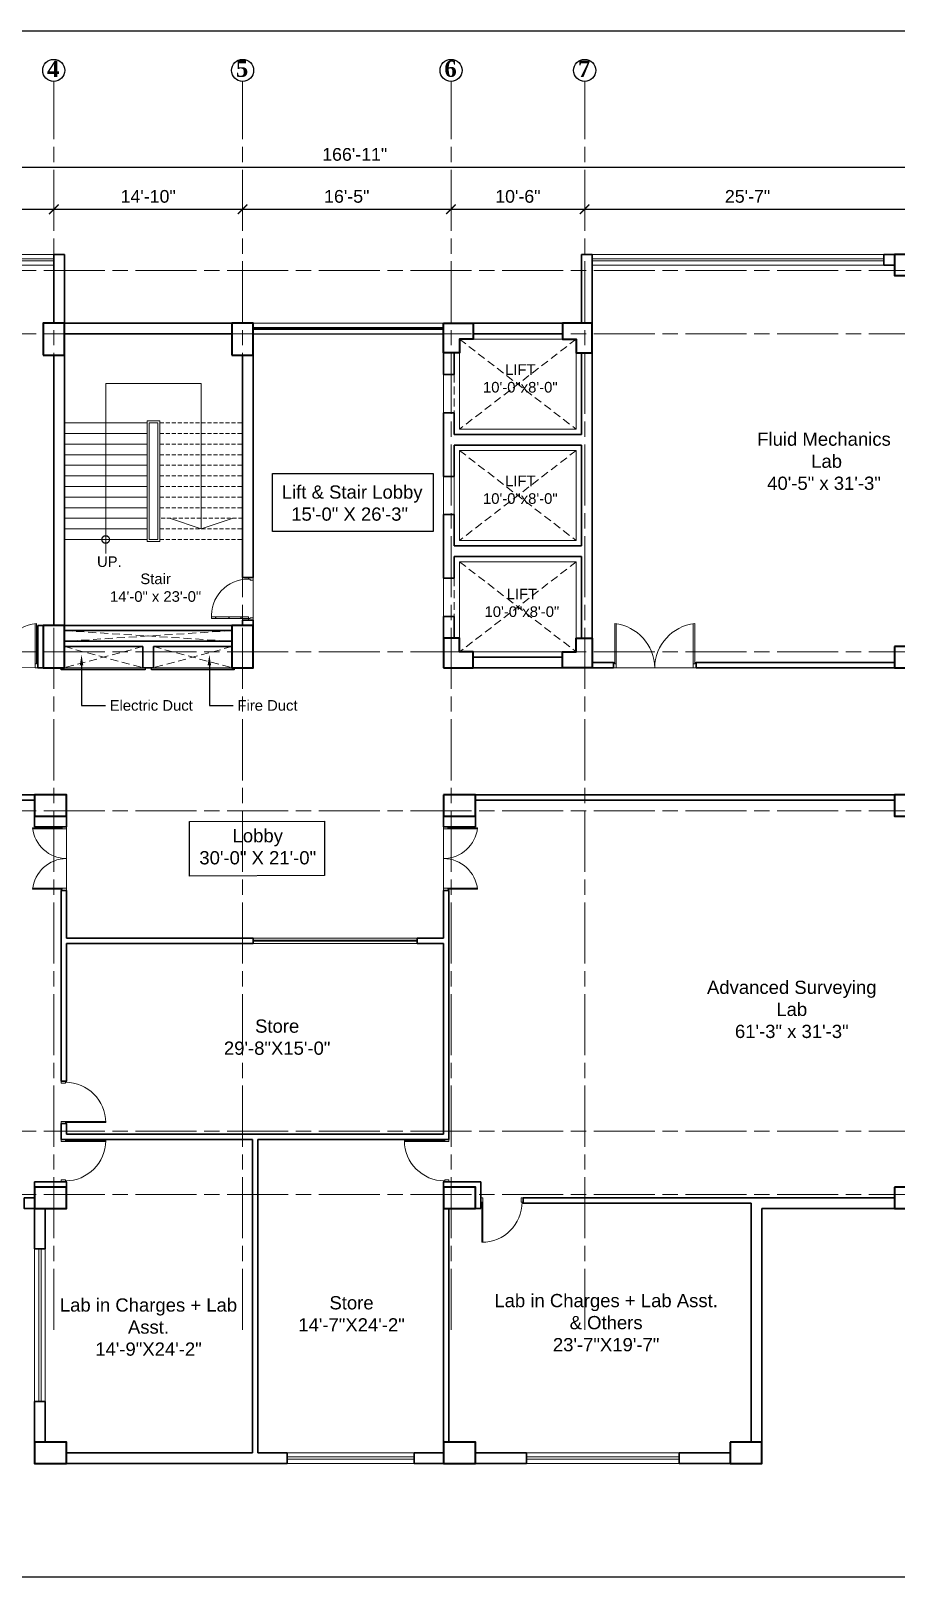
# Model space of a CAD drawing. Header units: inches. Extents: x -12 to 20935469, y -1604 to 24729220.
# Drawn here: x 20917551 to 20918366, y 24721123 to 24722582 of the extents above; entities that cross this region are included whole.
import ezdxf
from ezdxf import colors
from ezdxf.entities.mleader import LeaderData, LeaderLine
from ezdxf.math import Vec2, Vec3

# ---------------------------------------------------------------- set-up
doc = ezdxf.new("R2010")
doc.units = ezdxf.units.IN
doc.header["$LTSCALE"] = 0.03
doc.header["$MEASUREMENT"] = 0
doc.header["$PDMODE"] = 32
doc.header["$PDSIZE"] = 15
doc.linetypes.add('ACAD_ISO08W100', pattern=[36, 24, -3, 6, -3])
doc.linetypes.add('DASHED2', pattern=[0.375, 0.25, -0.125])
for name, color, linetype, lineweight in [('column', 1, 'Continuous', 40), ('Dim Line', 252, 'Continuous', 13), ('Door', 7, 'Continuous', 18), ('Dot', 253, 'Continuous', 0), ('Gas', 21, 'Continuous', 5), ('Grid Line', 252, 'Continuous', 18), ('Hatch', 253, 'Continuous', 15), ('Main Wall', 7, 'Continuous', 30), ('RAIL', 23, 'Continuous', 13), ('STAIR', 46, 'Continuous', 15), ('wind.', 150, 'Continuous', 20)]:
    doc.layers.add(name, color=color, linetype=linetype, lineweight=lineweight)
doc.layers.add('FUR', color=251, linetype='Continuous')
doc.layers.add('TEXT', color=7, linetype='Continuous')
doc.styles.add('2', font='swisscl.ttf')
doc.styles.add('RomanS', font='arial.ttf', dxfattribs={"height": 12})
doc.styles.get("Standard").update_dxf_attribs({"font": 'timesbd.ttf'})
doc.dimstyles.new('Aec_Arch_I', dxfattribs={"dimscale": 96, "dimtxt": 12, "dimasz": 0.09375, "dimexe": 0.125, "dimexo": 0.125, "dimgap": 0.0625, "dimtad": 1, "dimdec": 0, "dimzin": 3, "dimdsep": 46, "dimlunit": 4, "dimtxsty": 'RomanS', "dimblk1": 'ARCHTICK', "dimblk2": 'ARCHTICK', "dimsah": 1, "dimcen": 0.09375, "dimdle": 0.125, "dimadec": 0, "dimazin": 0, "dimtfac": 0.75, "dimtdec": 0, "dimtmove": 2, "dimatfit": 3, "dimldrblk": 'ARCHTICK', "dimfxl": 1, "dimfrac": 1, "dimtolj": 1, "dimtzin": 0, "dimarcsym": 0})

# ---------------------------------------------------------------- blocks, each defined once
blk = doc.blocks.new('Door_45')
at = {"layer": 'Door'}
for p, q in [((1.5, 5), (1.5, 44)), ((1.5, 40), (2.2, 40)), ((2.2, 40), (2.2, 39.5)), ((2.2, 39.5), (2.7, 39.5)), ((2.7, 39.5), (2.7, 40)), ((2.7, 40), (3.5, 40)), ((3.5, 44), (3.5, 5)), ((1.5, 25.8), (2.2, 25.8)), ((2.2, 25.8), (2.2, 25.3)), ((2.2, 25.3), (2.7, 25.3)), ((2.7, 25.8), (3.5, 25.8)), ((2.7, 25.3), (2.7, 25.8)), ((0, 0), (0, 5)), ((0, 5), (1.5, 5)), ((1.5, 12.6), (2.2, 12.6)), ((3.5, 5), (1.5, 5)), ((1.5, 5), (1.5, 3)), ((1.5, 3), (2.5, 3)), ((2.2, 12.6), (2.2, 13.1)), ((2.2, 13.1), (2.7, 13.1)), ((2.5, 3), (2.5, 0)), ((2.7, 13.1), (2.7, 12.6)), ((2.7, 12.6), (3.5, 12.6)), ((42.5, 3), (42.5, 0)), ((43.5, 3), (42.5, 3)), ((45, 5), (43.5, 5)), ((43.5, 5), (43.5, 3)), ((45, 0), (45, 5)), ((2.5, 0), (0, 0)), ((42.5, 0), (45, 0))]:
    blk.add_line(p, q, dxfattribs=at)
blk.add_arc((4.7, 5.3), 38.8, 359.6233, 94.6685, dxfattribs=at)
blk = doc.blocks.new('$D40')
at = {"layer": 'Door'}
for p, q in [((1, 4), (1, 42)), ((2, 0), (2, 42)), ((1, 5), (0, 5)), ((2, 0), (0, 0)), ((2, 4), (1, 4)), ((39, 4), (38, 4)), ((38, 4), (38, 0)), ((40, 0), (38, 0)), ((40, 5), (39, 5)), ((39, 5), (39, 4))]:
    blk.add_line(p, q, dxfattribs=at)
blk.add_arc((1, 4), 38, 0, 90, dxfattribs=at)
blk = doc.blocks.new('_ArchTick')
at = {"color": 0, "linetype": 'ByBlock', "lineweight": 35, "const_width": 0.15}
blk.add_lwpolyline([(-0.5, -0.5), (0.5, 0.5)], dxfattribs=at)
blk = doc.blocks.new('*D8')
at = {"layer": 'Defpoints', "color": 0, "transparency": 16777216}
for p in [(20831396.3, 24724578.2), (20831666.3, 24724578.2), (20831666.3, 24724578.2)]:
    blk.add_point(p, dxfattribs=at)
at = {"layer": 'Dim Line', "color": 0, "lineweight": -2, "transparency": 16777216}
blk.add_line((20831384.3, 24724578.2), (20831678.3, 24724578.2), dxfattribs=at)
at = {"layer": 'Dim Line', "color": 0, "lineweight": -2, "transparency": 16777216, "xscale": 9, "yscale": 9, "zscale": 9, "rotation": 180}
blk.add_blockref('_ArchTick', (20831396.3, 24724578.2), dxfattribs=at)
at = {"layer": 'Dim Line', "color": 0, "lineweight": -2, "transparency": 16777216, "xscale": 9, "yscale": 9, "zscale": 9}
blk.add_blockref('_ArchTick', (20831666.3, 24724578.2), dxfattribs=at)
at = {"layer": 'Dim Line', "color": 0, "transparency": 16777216, "insert": (20831531.3, 24724590.3), "char_height": 12, "attachment_point": 5, "style": 'RomanS'}
blk.add_mtext('\\A1;22\'-6"', dxfattribs=at)
blk = doc.blocks.new('*D9')
at = {"layer": 'Defpoints', "color": 0, "transparency": 16777216}
for p in [(20831666.3, 24724578.2), (20831844.3, 24724578.2), (20831844.3, 24724578.2)]:
    blk.add_point(p, dxfattribs=at)
at = {"layer": 'Dim Line', "color": 0, "lineweight": -2, "transparency": 16777216}
blk.add_line((20831654.3, 24724578.2), (20831856.3, 24724578.2), dxfattribs=at)
at = {"layer": 'Dim Line', "color": 0, "lineweight": -2, "transparency": 16777216, "xscale": 9, "yscale": 9, "zscale": 9, "rotation": 180}
blk.add_blockref('_ArchTick', (20831666.3, 24724578.2), dxfattribs=at)
at = {"layer": 'Dim Line', "color": 0, "lineweight": -2, "transparency": 16777216, "xscale": 9, "yscale": 9, "zscale": 9}
blk.add_blockref('_ArchTick', (20831844.3, 24724578.2), dxfattribs=at)
at = {"layer": 'Dim Line', "color": 0, "transparency": 16777216, "insert": (20831755.3, 24724590.3), "char_height": 12, "attachment_point": 5, "style": 'RomanS'}
blk.add_mtext('\\A1;14\'-10"', dxfattribs=at)
blk = doc.blocks.new('*D21')
at = {"layer": 'Defpoints', "color": 0, "transparency": 16777216}
for p in [(20831844.3, 24724578.2), (20832040.8, 24724578.2), (20832040.8, 24724578.2)]:
    blk.add_point(p, dxfattribs=at)
at = {"layer": 'Dim Line', "color": 0, "lineweight": -2, "transparency": 16777216}
for p, q in [((20831832.3, 24724578.2), (20832052.8, 24724578.2)), ((20831844.3, 24724566.2), (20831844.3, 24724566.2)), ((20832040.8, 24724566.2), (20832040.8, 24724566.2))]:
    blk.add_line(p, q, dxfattribs=at)
at = {"layer": 'Dim Line', "color": 0, "lineweight": -2, "transparency": 16777216, "xscale": 9, "yscale": 9, "zscale": 9, "rotation": 180}
blk.add_blockref('_ArchTick', (20831844.3, 24724578.2), dxfattribs=at)
at = {"layer": 'Dim Line', "color": 0, "lineweight": -2, "transparency": 16777216, "xscale": 9, "yscale": 9, "zscale": 9}
blk.add_blockref('_ArchTick', (20832040.8, 24724578.2), dxfattribs=at)
at = {"layer": 'Dim Line', "color": 0, "transparency": 16777216, "insert": (20831942.5, 24724590.3), "char_height": 12, "attachment_point": 5, "style": 'RomanS'}
blk.add_mtext('\\A1;16\'-5"', dxfattribs=at)
blk = doc.blocks.new('*D22')
at = {"layer": 'Defpoints', "color": 0, "transparency": 16777216}
for p in [(20832040.8, 24724578.2), (20832166.8, 24724578.2), (20832166.8, 24724578.2)]:
    blk.add_point(p, dxfattribs=at)
at = {"layer": 'Dim Line', "color": 0, "lineweight": -2, "transparency": 16777216}
for p, q in [((20832028.8, 24724578.2), (20832178.8, 24724578.2)), ((20832040.8, 24724566.2), (20832040.8, 24724566.2)), ((20832166.8, 24724566.2), (20832166.8, 24724566.2))]:
    blk.add_line(p, q, dxfattribs=at)
at = {"layer": 'Dim Line', "color": 0, "lineweight": -2, "transparency": 16777216, "xscale": 9, "yscale": 9, "zscale": 9, "rotation": 180}
blk.add_blockref('_ArchTick', (20832040.8, 24724578.2), dxfattribs=at)
at = {"layer": 'Dim Line', "color": 0, "lineweight": -2, "transparency": 16777216, "xscale": 9, "yscale": 9, "zscale": 9}
blk.add_blockref('_ArchTick', (20832166.8, 24724578.2), dxfattribs=at)
at = {"layer": 'Dim Line', "color": 0, "transparency": 16777216, "insert": (20832103.8, 24724590.3), "char_height": 12, "attachment_point": 5, "style": 'RomanS'}
blk.add_mtext('\\A1;10\'-6"', dxfattribs=at)
blk = doc.blocks.new('*D23')
at = {"layer": 'Defpoints', "color": 0, "transparency": 16777216}
for p in [(20832166.8, 24724578.2), (20832473.8, 24724578.2), (20832473.8, 24724578.2)]:
    blk.add_point(p, dxfattribs=at)
at = {"layer": 'Dim Line', "color": 0, "lineweight": -2, "transparency": 16777216}
for p, q in [((20832154.8, 24724578.2), (20832485.8, 24724578.2)), ((20832166.8, 24724566.2), (20832166.8, 24724566.2)), ((20832473.8, 24724566.2), (20832473.8, 24724566.2))]:
    blk.add_line(p, q, dxfattribs=at)
at = {"layer": 'Dim Line', "color": 0, "lineweight": -2, "transparency": 16777216, "xscale": 9, "yscale": 9, "zscale": 9, "rotation": 180}
blk.add_blockref('_ArchTick', (20832166.8, 24724578.2), dxfattribs=at)
at = {"layer": 'Dim Line', "color": 0, "lineweight": -2, "transparency": 16777216, "xscale": 9, "yscale": 9, "zscale": 9}
blk.add_blockref('_ArchTick', (20832473.8, 24724578.2), dxfattribs=at)
at = {"layer": 'Dim Line', "color": 0, "transparency": 16777216, "insert": (20832320.3, 24724590.3), "char_height": 12, "attachment_point": 5, "style": 'RomanS'}
blk.add_mtext('\\A1;25\'-7"', dxfattribs=at)
blk = doc.blocks.new('*D13')
at = {"layer": 'Defpoints', "color": 0, "transparency": 16777216}
for p in [(20830948.3, 24724610.7), (20832951.8, 24724617.8), (20832951.8, 24724610.7)]:
    blk.add_point(p, dxfattribs=at)
at = {"layer": 'Dim Line', "color": 0, "lineweight": -2, "transparency": 16777216}
for p, q in [((20830948.3, 24724622.7), (20830948.3, 24724629.8)), ((20832951.8, 24724622.7), (20832951.8, 24724629.8)), ((20830936.3, 24724617.8), (20832963.8, 24724617.8))]:
    blk.add_line(p, q, dxfattribs=at)
at = {"layer": 'Dim Line', "color": 0, "lineweight": -2, "transparency": 16777216, "xscale": 9, "yscale": 9, "zscale": 9, "rotation": 180}
blk.add_blockref('_ArchTick', (20830948.3, 24724617.8), dxfattribs=at)
at = {"layer": 'Dim Line', "color": 0, "lineweight": -2, "transparency": 16777216, "xscale": 9, "yscale": 9, "zscale": 9}
blk.add_blockref('_ArchTick', (20832951.8, 24724617.8), dxfattribs=at)
at = {"layer": 'Dim Line', "color": 0, "transparency": 16777216, "insert": (20831950, 24724629.9), "char_height": 12, "attachment_point": 5, "style": 'RomanS'}
blk.add_mtext('\\A1;166\'-11"', dxfattribs=at)
blk = doc.blocks.new('A$C36295410')
at = {"layer": 'Door'}
for p, q in [((1, 4), (1, 32)), ((2, 0), (2, 32)), ((58, 0), (58, 32)), ((59, 4), (59, 32)), ((1, 5), (0, 5)), ((2, 4), (1, 4)), ((58, 4), (59, 4)), ((59, 5), (60, 5)), ((2, 0), (0, 0)), ((58, 0), (60, 0))]:
    blk.add_line(p, q, dxfattribs=at)
for centre, start, end in [((-2.5, -0.3), 0.5906, 83.7783), ((62.5, -0.3), 96.2217, 179.4094)]:
    blk.add_arc(centre, 32.5, start, end, dxfattribs=at)
blk = doc.blocks.new('fff')
at = {"layer": 'Grid Line', "color": 252, "linetype": 'ACAD_ISO08W100', "lineweight": 9, "ltscale": 80, "true_color": 0x939598}
for p, q in [((20831666.3, 24723521.1), (20831666.3, 24724698.8)), ((20831844.3, 24723521.1), (20831844.3, 24724698.8)), ((20832040.8, 24723521.1), (20832040.8, 24724698.8)), ((20832166.8, 24723521.1), (20832166.8, 24724698.8)), ((20833096.9, 24724520.6), (20830726.1, 24724520.6)), ((20833096.9, 24724460.6), (20830726.1, 24724460.6)), ((20833096.9, 24724160.7), (20830726.1, 24724160.7)), ((20833096.9, 24724010.7), (20830726.1, 24724010.7)), ((20833096.9, 24723708.7), (20830726.1, 24723708.7)), ((20833096.9, 24723648.8), (20830726.1, 24723648.8))]:
    blk.add_line(p, q, dxfattribs=at)
at = {"layer": 'Dim Line'}
for base, p1, p2, picture, middle in [((20832951.7523, 24724617.8128), (20830948.3088, 24724610.7482), (20832951.7523, 24724610.7482), '*D13', (20831950.0306, 24724629.9397)), ((20831666.3, 24724578.2), (20831396.3, 24724578.2), (20831666.3, 24724578.2), '*D8', (20831531.3, 24724590.3)), ((20831844.3, 24724578.2), (20831666.3, 24724578.2), (20831844.3, 24724578.2), '*D9', (20831755.3, 24724590.3)), ((20832040.7792, 24724578.1666), (20831844.25, 24724578.1666), (20832040.7792, 24724578.1666), '*D21', (20831942.5146, 24724590.2934)), ((20832166.8, 24724578.2), (20832040.8, 24724578.2), (20832166.8, 24724578.2), '*D22', (20832103.8, 24724590.3)), ((20832473.8, 24724578.2), (20832166.8, 24724578.2), (20832473.8, 24724578.2), '*D23', (20832320.3, 24724590.3))]:
    dim = blk.add_linear_dim(base=base, p1=p1, p2=p2, dimstyle='Aec_Arch_I', dxfattribs=at)
    dim.commit()
    dim.dimension.update_dxf_attribs({"geometry": picture, "text_midpoint": middle})

msp = doc.modelspace()

# ---------------------------------------------------------------- linework, layer by layer
msp.add_line((20917760.2, 24722296), (20917939.7, 24722296))
for points in [[(20917778.3, 24722164.1), (20917930, 24722164.1), (20917930, 24722109.5), (20917778.3, 24722109.5)], [(20917579.1, 24721981), (20917658.4, 24721981), (20917658.4, 24721979), (20917579.1, 24721979)], [(20917664.2, 24721981), (20917742.4, 24721981), (20917742.4, 24721979), (20917664.2, 24721979)], [(20917700.1, 24721836), (20917827.3, 24721836.4), (20917827.3, 24721784.9), (20917700.1, 24721784.5)]]:
    msp.add_lwpolyline(points, close=True)
msp.add_circle((20917621.2, 24722102), 3.61)
at = {"layer": 'column', "lineweight": 40, "ltscale": 20}
for points in [[(20918364.7, 24722370.9), (20918364.7, 24722350.9), (20918394.7, 24722350.9), (20918394.7, 24722370.9)], [(20917562.2, 24722276), (20917582.2, 24722276), (20917582.2, 24722306), (20917562.2, 24722306)], [(20917740.2, 24722276), (20917760.2, 24722276), (20917760.2, 24722306), (20917740.2, 24722306)], [(20917562.2, 24721981), (20917582.2, 24721981), (20917582.2, 24722021), (20917562.2, 24722021)], [(20917740.2, 24721981), (20917760.2, 24721981), (20917760.2, 24722021), (20917740.2, 24722021)], [(20918364.7, 24722001), (20918364.7, 24721981), (20918394.7, 24721981), (20918394.7, 24722001)], [(20917554.2, 24721861), (20917554.2, 24721841), (20917584.2, 24721841), (20917584.2, 24721861)], [(20917939.7, 24721861), (20917939.7, 24721841), (20917969.7, 24721841), (20917969.7, 24721861)], [(20918364.7, 24721861), (20918364.7, 24721841), (20918394.7, 24721841), (20918394.7, 24721861)], [(20917554.2, 24721491), (20917554.2, 24721471), (20917584.2, 24721471), (20917584.2, 24721491)], [(20917939.7, 24721491), (20917939.7, 24721471), (20917969.7, 24721471), (20917969.7, 24721491)], [(20918364.7, 24721491), (20918364.7, 24721471), (20918394.7, 24721471), (20918394.7, 24721491)], [(20917554.2, 24721250.5), (20917554.2, 24721230.5), (20917584.2, 24721230.5), (20917584.2, 24721250.5)], [(20917939.7, 24721250.5), (20917939.7, 24721230.5), (20917969.7, 24721230.5), (20917969.7, 24721250.5)], [(20918209.7, 24721250.5), (20918209.7, 24721230.5), (20918239.7, 24721230.5), (20918239.7, 24721250.5)]]:
    msp.add_lwpolyline(points, close=True, dxfattribs=at)
for points in [[(20917939.7, 24722306), (20917967.7, 24722306), (20917967.7, 24722291), (20917954.7, 24722291), (20917954.7, 24722278), (20917939.7, 24722278), (20917939.7, 24722306)], [(20918079.7, 24722306), (20918051.7, 24722306), (20918051.7, 24722291), (20918064.7, 24722291), (20918064.7, 24722278), (20918079.7, 24722278), (20918079.7, 24722306)], [(20917939.7, 24721981), (20917967.7, 24721981), (20917967.7, 24721996), (20917954.7, 24721996), (20917954.7, 24722009), (20917939.7, 24722009), (20917939.7, 24721981)], [(20918079.7, 24721981), (20918051.7, 24721981), (20918051.7, 24721996), (20918064.7, 24721996), (20918064.7, 24722009), (20918079.7, 24722009), (20918079.7, 24721981)]]:
    msp.add_lwpolyline(points, dxfattribs=at)
at = {"layer": 'Defpoints'}
msp.add_lwpolyline([(20916599.7, 24722581.7), (20919038.6, 24722581.7), (20919038.6, 24721123.2), (20916599.7, 24721123.2)], close=True, dxfattribs=at)
at = {"layer": 'Door'}
for p, q in [((20917554.6, 24721981), (20917554.6, 24722022.6)), ((20917555.9, 24721984.7), (20917555.9, 24722022.6)), ((20918101, 24721984.7), (20918101, 24722022.6)), ((20918102.3, 24721981), (20918102.3, 24722022.6)), ((20918175.1, 24721981), (20918175.1, 24722022.6)), ((20918176.4, 24721984.7), (20918176.4, 24722022.6)), ((20917555.9, 24721986), (20917557.2, 24721986)), ((20918101, 24721986), (20918099.7, 24721986)), ((20918176.4, 24721986), (20918177.7, 24721986)), ((20917554.6, 24721984.7), (20917555.9, 24721984.7)), ((20917554.6, 24721981), (20917557.2, 24721981)), ((20918102.3, 24721981), (20918099.7, 24721981)), ((20918102.3, 24721984.7), (20918101, 24721984.7)), ((20918175.1, 24721984.7), (20918176.4, 24721984.7)), ((20918175.1, 24721981), (20918177.7, 24721981))]:
    msp.add_line(p, q, dxfattribs=at)
for centre, start, end in [((20917560.5, 24721980.6), 96.2217, 179.4094), ((20918096.4, 24721980.6), 0.5906, 83.7783), ((20918181, 24721980.6), 96.2217, 179.4094)]:
    msp.add_arc(centre, 42.3, start, end, dxfattribs=at)
at = {"layer": 'Dot', "linetype": 'DASHED2', "lineweight": 0, "ltscale": 1000}
for p, q in [((20917954.6, 24722291), (20918064.7, 24722206)), ((20918064.7, 24722291), (20917954.6, 24722206)), ((20917949.7, 24722257.5), (20917949.7, 24722221.5)), ((20917954.6, 24722186), (20918064.7, 24722101)), ((20918064.7, 24722186), (20917954.6, 24722101)), ((20917939.7, 24722161.5), (20917939.7, 24722125.5)), ((20917954.7, 24722081), (20918064.8, 24721995.9)), ((20918064.8, 24722081), (20917954.7, 24721995.9)), ((20917939.7, 24722065.5), (20917939.7, 24722029.5)), ((20917949.7, 24722065.5), (20917949.7, 24722029.5)), ((20917582.2, 24722016), (20917740.2, 24722006)), ((20917740.2, 24722016), (20917582.2, 24722006)), ((20917656.2, 24722001), (20917582.2, 24721981)), ((20917582.2, 24722001), (20917656.2, 24721981)), ((20917666.2, 24722001), (20917740.2, 24721981)), ((20917740.2, 24722001), (20917666.2, 24721981))]:
    msp.add_line(p, q, dxfattribs=at)
at = {"layer": 'Gas', "color": 0, "lineweight": 5}
for points in [[(20917954.6, 24722206), (20918064.7, 24722206), (20918064.7, 24722291), (20917954.6, 24722291)], [(20917672.2, 24722100), (20917660.2, 24722100), (20917660.2, 24722214), (20917672.2, 24722214)], [(20917670.2, 24722102), (20917662.2, 24722102), (20917662.2, 24722212), (20917670.2, 24722212)], [(20917954.6, 24722101), (20918064.7, 24722101), (20918064.7, 24722186), (20917954.6, 24722186)], [(20917954.7, 24721995.9), (20918064.8, 24721995.9), (20918064.8, 24722081), (20917954.7, 24722081)]]:
    msp.add_lwpolyline(points, close=True, dxfattribs=at)
at = {"layer": 'Hatch', "lineweight": 0}
msp.add_line((20917939.7, 24722257.5), (20917939.7, 24722221.5), dxfattribs=at)
at = {"layer": 'Main Wall'}
for p, q in [((20917572.2, 24722370.9), (20917582.2, 24722370.9)), ((20917572.2, 24722306), (20917572.2, 24722370.9)), ((20917582.2, 24722306), (20917582.2, 24722370.9)), ((20918069.7, 24722370.9), (20918079.7, 24722370.9)), ((20918069.7, 24722306), (20918069.7, 24722370.9)), ((20918079.7, 24722306), (20918079.7, 24722370.9)), ((20917582.2, 24722306), (20917740.2, 24722306)), ((20917582.2, 24722295.9), (20917582.2, 24722296)), ((20917582.2, 24722296), (20917740.2, 24722296)), ((20917967.7, 24722306), (20918069.7, 24722306)), ((20917967.7, 24722296), (20918051.7, 24722296)), ((20917582.2, 24722021), (20917582.2, 24722280)), ((20918079.7, 24722009), (20918079.7, 24722278)), ((20917572.2, 24722021), (20917572.2, 24722276)), ((20917750.2, 24722276), (20917750.2, 24722066)), ((20917760.2, 24722276), (20917760.2, 24722066)), ((20917949.7, 24722201), (20918069.7, 24722201)), ((20917949.7, 24722191), (20918069.7, 24722191)), ((20917949.7, 24722096), (20918069.7, 24722096)), ((20917949.7, 24722086), (20918069.7, 24722086)), ((20917760.2, 24722066), (20917750.2, 24722066)), ((20917740.2, 24722021), (20917582.2, 24722021)), ((20917740.2, 24722016), (20917582.2, 24722016)), ((20917750.2, 24722026), (20917750.2, 24722021)), ((20917760.2, 24722026), (20917750.2, 24722026)), ((20917760.2, 24722026), (20917760.2, 24722021)), ((20917740.2, 24722006), (20917582.2, 24722006)), ((20917656.2, 24722001), (20917582.2, 24722001)), ((20917656.2, 24722001), (20917656.2, 24721981)), ((20917740.2, 24722001), (20917666.2, 24722001)), ((20917666.2, 24722001), (20917666.2, 24721981)), ((20918099.7, 24721986), (20918079.7, 24721986)), ((20918099.7, 24721981), (20918099.7, 24721986)), ((20918364.7, 24721986), (20918177.7, 24721986)), ((20918177.7, 24721981), (20918177.7, 24721986)), ((20917656.2, 24721981), (20917666.2, 24721981)), ((20917967.7, 24721981), (20918051.7, 24721981)), ((20918099.7, 24721981), (20918079.7, 24721981)), ((20918364.7, 24721981), (20918177.7, 24721981)), ((20917969.7, 24721861), (20918364.7, 24721861)), ((20917969.7, 24721856), (20918364.7, 24721856)), ((20917554.2, 24721841), (20917554.2, 24721831)), ((20917584.2, 24721831), (20917584.2, 24721841)), ((20917939.7, 24721841), (20917939.7, 24721831)), ((20917969.7, 24721841), (20917969.7, 24721831)), ((20917584.2, 24721831), (20917554.2, 24721831)), ((20917939.7, 24721831), (20917969.7, 24721831)), ((20917579.2, 24721591), (20917579.2, 24721771)), ((20917584.2, 24721771), (20917579.2, 24721771)), ((20917584.2, 24721726), (20917584.2, 24721771)), ((20917939.7, 24721771), (20917939.7, 24721726)), ((20917939.7, 24721771), (20917944.7, 24721771)), ((20917944.7, 24721771), (20917944.7, 24721536)), ((20917584.2, 24721726), (20917760.2, 24721726)), ((20917760.2, 24721721), (20917760.2, 24721726)), ((20917914.9, 24721726), (20917939.7, 24721726)), ((20917914.9, 24721721), (20917914.9, 24721726)), ((20917584.2, 24721591), (20917584.2, 24721721)), ((20917584.2, 24721721), (20917760.2, 24721721)), ((20917914.9, 24721721), (20917939.7, 24721721)), ((20917939.7, 24721721), (20917939.7, 24721541)), ((20917579.2, 24721591), (20917584.2, 24721591)), ((20917579.2, 24721541), (20917579.2, 24721551)), ((20917579.2, 24721551), (20917584.2, 24721551)), ((20917584.2, 24721551), (20917584.2, 24721541)), ((20917579.2, 24721536), (20917579.2, 24721541)), ((20917579.2, 24721536), (20917759.5, 24721536)), ((20917584.2, 24721541), (20917939.7, 24721541)), ((20917759.5, 24721536), (20917759.5, 24721240.5)), ((20917764.5, 24721536), (20917944.7, 24721536)), ((20917764.5, 24721536), (20917764.5, 24721240.5)), ((20917554.2, 24721491), (20917554.2, 24721496)), ((20917554.2, 24721496), (20917584.2, 24721496)), ((20917584.2, 24721491), (20917584.2, 24721496)), ((20917939.7, 24721491), (20917939.7, 24721496)), ((20917939.7, 24721496), (20917974.7, 24721496)), ((20917974.7, 24721496), (20917974.7, 24721471)), ((20918364.7, 24721481), (20918014.7, 24721481)), ((20918014.7, 24721481), (20918014.7, 24721476)), ((20918229.7, 24721476), (20918014.7, 24721476)), ((20918229.7, 24721476), (20918229.7, 24721250.5)), ((20917554.2, 24721432.8), (20917554.2, 24721471)), ((20917564.2, 24721432.8), (20917564.2, 24721471)), ((20917939.7, 24721471), (20917939.7, 24721250.5)), ((20917944.7, 24721471), (20917944.7, 24721250.5)), ((20917974.7, 24721471), (20917969.7, 24721471)), ((20918364.7, 24721471), (20918239.7, 24721471)), ((20918239.7, 24721471), (20918239.7, 24721250.5)), ((20917554.2, 24721432.8), (20917564.2, 24721432.8)), ((20917554.2, 24721250.5), (20917554.2, 24721288.8)), ((20917554.2, 24721288.8), (20917564.2, 24721288.8)), ((20917564.2, 24721250.5), (20917564.2, 24721288.8)), ((20917759.5, 24721240.5), (20917584.2, 24721240.5)), ((20917792.1, 24721230.5), (20917584.2, 24721230.5)), ((20917792.1, 24721240.5), (20917764.5, 24721240.5)), ((20917792.1, 24721240.5), (20917792.1, 24721230.5)), ((20917939.7, 24721240.5), (20917912.1, 24721240.5)), ((20917912.1, 24721240.5), (20917912.1, 24721230.5)), ((20917939.7, 24721230.5), (20917912.1, 24721230.5)), ((20917949.7, 24721230.5), (20918017.7, 24721230.5)), ((20917969.7, 24721240.5), (20918017.7, 24721240.5)), ((20918017.7, 24721240.5), (20918017.7, 24721230.5)), ((20918161.7, 24721240.5), (20918209.7, 24721240.5)), ((20918161.7, 24721240.5), (20918161.7, 24721230.5)), ((20918161.7, 24721230.5), (20918209.7, 24721230.5))]:
    msp.add_line(p, q, dxfattribs=at)
at = {"layer": 'Main Wall', "lineweight": 13}
msp.add_line((20917949.7, 24722161.5), (20917949.7, 24722125.5), dxfattribs=at)
at = {"layer": 'Main Wall', "lineweight": 30}
msp.add_lwpolyline([(20918354.7, 24722370.9), (20918364.7, 24722370.9), (20918364.7, 24722360.9), (20918354.7, 24722360.9)], close=True, dxfattribs=at)
at = {"layer": 'Main Wall'}
for points in [[(20917939.7, 24722278), (20917939.7, 24722257.5), (20917949.7, 24722257.5)], [(20917949.7, 24722278), (20917949.7, 24722257.5)], [(20918069.7, 24722201), (20918069.7, 24722278)], [(20917949.7, 24722221.5), (20917939.7, 24722221.5), (20917939.7, 24722161.5), (20917949.7, 24722161.5)], [(20917949.7, 24722221.5), (20917949.7, 24722201)], [(20917949.7, 24722191), (20917949.7, 24722161.5)], [(20918069.7, 24722096), (20918069.7, 24722191)], [(20917949.7, 24722125.5), (20917939.7, 24722125.5), (20917939.7, 24722065.5), (20917949.7, 24722065.5)], [(20917949.7, 24722125.5), (20917949.7, 24722096)], [(20917949.7, 24722086), (20917949.7, 24722065.5)], [(20918069.7, 24722009), (20918069.7, 24722086)], [(20917949.7, 24722029.5), (20917939.7, 24722029.5), (20917939.7, 24722009), (20917939.7, 24722009)], [(20917949.7, 24722029.5), (20917949.7, 24722009)], [(20917967.7, 24721991), (20918051.7, 24721991)], [(20917317.2, 24721861), (20917554.2, 24721861)], [(20917317.2, 24721856), (20917554.2, 24721856)]]:
    msp.add_lwpolyline(points, dxfattribs=at)
for points in [[(20917557.2, 24722021), (20917562.2, 24722021), (20917562.2, 24721981), (20917557.2, 24721981)], [(20917544.2, 24721481), (20917554.2, 24721481), (20917554.2, 24721471), (20917544.2, 24721471)]]:
    msp.add_lwpolyline(points, close=True, dxfattribs=at)
at = {"layer": 'RAIL', "lineweight": 9}
for p, q in [((20917621.2, 24722088.9), (20917621.2, 24722249)), ((20917621.2, 24722249), (20917711.2, 24722249)), ((20917711.2, 24722249), (20917711.2, 24722112)), ((20917681.2, 24722122), (20917711.2, 24722112)), ((20917711.2, 24722112), (20917741.2, 24722122))]:
    msp.add_line(p, q, dxfattribs=at)
at = {"layer": 'STAIR', "color": 32, "lineweight": 5}
for p, q in [((20917582.2, 24722212), (20917660.2, 24722212)), ((20917582.2, 24722202), (20917660.2, 24722202)), ((20917582.2, 24722192), (20917660.2, 24722192)), ((20917582.2, 24722182), (20917660.2, 24722182)), ((20917582.2, 24722172), (20917660.2, 24722172)), ((20917582.2, 24722162), (20917660.2, 24722162)), ((20917582.2, 24722152), (20917660.2, 24722152)), ((20917582.2, 24722142), (20917660.2, 24722142)), ((20917582.2, 24722132), (20917660.2, 24722132)), ((20917582.2, 24722122), (20917660.2, 24722122)), ((20917582.2, 24722112), (20917660.2, 24722112)), ((20917582.2, 24722102), (20917660.2, 24722102))]:
    msp.add_line(p, q, dxfattribs=at)
at = {"layer": 'STAIR', "color": 32, "linetype": 'DASHED2', "lineweight": 5, "ltscale": 500}
for p, q in [((20917672.2, 24722212), (20917750.2, 24722212)), ((20917672.2, 24722202), (20917750.2, 24722202)), ((20917672.2, 24722192), (20917750.2, 24722192)), ((20917672.2, 24722182), (20917750.2, 24722182)), ((20917672.2, 24722172), (20917750.2, 24722172)), ((20917672.2, 24722162), (20917750.2, 24722162)), ((20917672.2, 24722152), (20917750.2, 24722152)), ((20917672.2, 24722142), (20917750.2, 24722142)), ((20917672.2, 24722132), (20917750.2, 24722132)), ((20917750.2, 24722122), (20917672.2, 24722122)), ((20917690.2, 24722122), (20917750.2, 24722122)), ((20917672.2, 24722112), (20917750.2, 24722112)), ((20917672.2, 24722102), (20917750.2, 24722102))]:
    msp.add_line(p, q, dxfattribs=at)
at = {"layer": 'TEXT'}
for centre in [(20917572.2, 24722544.5), (20917750.2, 24722544.5), (20917946.7, 24722544.5), (20918072.7, 24722544.5)]:
    msp.add_circle(centre, 10.4, dxfattribs=at)
at = {"layer": 'wind.', "lineweight": 5}
for p, q in [((20917327.2, 24722370.9), (20917572.2, 24722370.9)), ((20917327.2, 24722366.9), (20917572.2, 24722366.9)), ((20917327.2, 24722364.9), (20917572.2, 24722364.9)), ((20918079.7, 24722370.9), (20918354.7, 24722370.9)), ((20918079.7, 24722366.9), (20918354.7, 24722366.9)), ((20918079.7, 24722364.9), (20918354.7, 24722364.9)), ((20917327.2, 24722360.9), (20917572.2, 24722360.9)), ((20918079.7, 24722360.9), (20918354.7, 24722360.9)), ((20917760.2, 24722306), (20917939.7, 24722306)), ((20917760.2, 24722302), (20917939.7, 24722302)), ((20917760.2, 24722301), (20917939.7, 24722301)), ((20917760.2, 24722300), (20917939.7, 24722300)), ((20917760.2, 24721726), (20917914.9, 24721726)), ((20917760.2, 24721724), (20917914.9, 24721724)), ((20917760.2, 24721723), (20917914.9, 24721723)), ((20917760.2, 24721721), (20917914.9, 24721721)), ((20917554.2, 24721288.8), (20917554.2, 24721432.8)), ((20917558.2, 24721288.8), (20917558.2, 24721432.8)), ((20917560.2, 24721288.8), (20917560.2, 24721432.8)), ((20917564.2, 24721432.8), (20917564.2, 24721288.8)), ((20917912.1, 24721240.5), (20917792.1, 24721240.5)), ((20917912.1, 24721236.5), (20917792.1, 24721236.5)), ((20917912.1, 24721234.5), (20917792.1, 24721234.5)), ((20917912.1, 24721230.5), (20917792.1, 24721230.5)), ((20918017.7, 24721240.5), (20918161.7, 24721240.5)), ((20918017.7, 24721236.5), (20918161.7, 24721236.5)), ((20918017.7, 24721234.5), (20918161.7, 24721234.5)), ((20918017.7, 24721230.5), (20918161.7, 24721230.5))]:
    msp.add_line(p, q, dxfattribs=at)
at = {"layer": 'wind.'}
for p, q in [((20917554.2, 24721477), (20917554.2, 24721477)), ((20917554.2, 24721475), (20917554.2, 24721475))]:
    msp.add_line(p, q, dxfattribs=at)
at = {"layer": 'wind.', "lineweight": 5}
msp.add_lwpolyline([(20916938.2, 24721981.2), (20917760.2, 24721981), (20917760.2, 24722296), (20917939.7, 24722296), (20917939.7, 24721981), (20918773.7, 24721981), (20918773.7, 24721861), (20917939.7, 24721861), (20917939.7, 24721726), (20917584.2, 24721726), (20917584.2, 24721861), (20916938.2, 24721861), (20916938.2, 24721981.2)], dxfattribs=at)

# ---------------------------------------------------------------- block references
msp.add_blockref('fff', (85905.9, -2164.7))
at = {"layer": 'Door', "color": 250, "ltscale": 20, "xscale": 0.8888888888759539, "yscale": 0.8888888888759539, "zscale": 0.8888888888759539, "rotation": 90.00000000000001}
msp.add_blockref('Door_45', (20917760.1, 24722026), dxfattribs=at)
at = {"layer": 'Door', "xscale": -1}
for p, rotation in [((20917579.2, 24721551), 270), ((20917944.7, 24721536), 90), ((20917974.7, 24721481), 180)]:
    msp.add_blockref('$D40', p, dxfattribs=dict(at, rotation=rotation))
at = {"layer": 'Door', "rotation": 270}
msp.add_blockref('$D40', (20917579.2, 24721536), dxfattribs=at)
at = {"layer": 'FUR', "rotation": 90.00000000000001}
msp.add_blockref('A$C36295410', (20917584.2, 24721771), dxfattribs=at)
at = {"layer": 'FUR', "xscale": -1, "rotation": 270}
msp.add_blockref('A$C36295410', (20917939.7, 24721771), dxfattribs=at)

# ---------------------------------------------------------------- texts
at = {"layer": 'TEXT', "char_height": 15.44, "width": 227.458, "attachment_point": 8, "rotation": 0}
for s, insert in [('\\A1;4', (20917571.7, 24722538.2)), ('\\A1;5', (20917749.7, 24722538.2)), ('\\A1;6', (20917946.2, 24722538.2)), ('\\A1;7', (20918072.2, 24722538.2))]:
    msp.add_mtext(s, dxfattribs=dict(at, insert=insert))
at = {"layer": 'TEXT', "color": 250, "lineweight": 30, "ltscale": 20, "char_height": 10, "attachment_point": 1, "style": '2'}
for width, insert in [(748.022, (20917638, 24722267.3)), (748.022, (20917638, 24722162.3)), (72.173, (20917977.4, 24722055.6))]:
    msp.add_mtext_dynamic_manual_height_columns('\\pxqc;{\\fArial|b0|i0|c0|p34;\\C256;LIFT\\P10\'-0"x8\'-0"}', width=width, gutter_width=0.5, heights=[0], dxfattribs=dict(at, insert=insert))
at = {"layer": 'TEXT', "color": 30, "lineweight": 5, "ltscale": 20, "attachment_point": 2, "style": '2'}
for s, width, gutter_width, insert, char_height in [('\\pxsm1;{\\fArial|b0|i0|c0|p34;\\C0;Fluid Mechanics\\P Lab \\P40\'-5" x 31\'-3" }', 276.855, 0.75, (20918298.3, 24722202.9), 12.476), ('\\pxsm1,qc;{\\fArial|b0|i0|c0|p34;\\C0; Lift & Stair Lobby\\P15\'-0" X 26\'-3" }', 146.388, 0.75, (20917851.1, 24722153), 12.476), ('{\\fArial|b0|i0|c0|p34;\\C0;UP.}', 104.76, 0.5, (20917624.6, 24722086.1), 10), ('\\pxsm1;{\\fArial|b0|i0|c0|p34;\\C0;Stair\\P14\'-0" x 23\'-0"  }', 114.807, 0.282, (20917668.2, 24722069.9), 10), ('\\pxsm1,qc;{\\fArial|b0|i0|c0|p34;\\C0;Lobby\\P30\'-0" X 21\'-0" }', 146.388, 0.75, (20917764.5, 24721828.8), 12.476), ('\\pxsm1;{\\fArial|b0|i0|c0|p34;\\C0;Advanced Surveying \\PLab\\P61\'-3" x 31\'-3" }', 216.601, 0.75, (20918267.9, 24721685.8), 12.476), ('{\\fArial|b0|i0|c0|p34;\\C0;Store\\P29\'-8"X15\'-0"}', 104.76, 0.5, (20917782.8, 24721649.2), 12.476), ('{\\fArial|b0|i0|c0|p34;\\C0;Store\\P14\'-7"X24\'-2"}', 104.76, 0.5, (20917852.9, 24721388.2), 12.476), ('{\\fArial|b0|i0|c0|p34;\\C0;Lab in Charges + Lab Asst.\\P& Others \\P23\'-7"X19\'-7"}', 267.846, 0.5, (20918092.9, 24721390.3), 12.476), ('{\\fArial|b0|i0|c0|p34;\\C0;Lab in Charges + Lab Asst. \\P14\'-9"X24\'-2"}', 169.717, 0.5, (20917661.5, 24721386.1), 12.476)]:
    msp.add_mtext_dynamic_manual_height_columns(s, width=width, gutter_width=gutter_width, heights=[0], dxfattribs=dict(at, insert=insert, char_height=char_height))

# ---------------------------------------------------------------- leaders
at = {"layer": 'TEXT', "lineweight": 5, "ltscale": 20}
ml = msp.add_multileader_mtext('Standard', dxfattribs=at)
ml.set_content('{\\fArial|b0|i0|c0|p34; Electric Duct}', color=256)
ml.set_leader_properties()
ml.build(insert=Vec2(0, 0))
ml.multileader.update_dxf_attribs({"text_right_attachment_type": 6, "dogleg_length": 0.36, "arrow_head_size": 10})
ctx = ml.context
ctx.base_point, ctx.char_height, ctx.arrow_head_size, ctx.landing_gap_size, ctx.plane_origin = Vec3(20917620.9, 24721945.4), 10, 10, 0.09, Vec3(20917598.4, 24721993.3)
ctx.right_attachment = 6
notes = []
notes.append((ctx, [(0, (1, 1, 0), (20917598.4, 24721945.4), (1, 0), 22.5, [(0, [(20917598.4, 24721993.3)], 0, [])])]))
ctx.mtext.insert, ctx.mtext.width, ctx.mtext.defined_height, ctx.mtext.flow_direction = Vec3(20917621, 24721950.5), 232.704, 29.8, 5
ml = msp.add_multileader_mtext('Standard', dxfattribs=at)
ml.set_content('{\\fArial|b0|i0|c0|p34; Fire Duct}', color=256)
ml.set_leader_properties()
ml.build(insert=Vec2(0, 0))
ml.multileader.update_dxf_attribs({"text_right_attachment_type": 6, "dogleg_length": 0.36, "arrow_head_size": 10})
ctx = ml.context
ctx.base_point, ctx.char_height, ctx.arrow_head_size, ctx.landing_gap_size, ctx.plane_origin = Vec3(20917741.4, 24721945.4), 10, 10, 0.09, Vec3(20917718.9, 24721993.3)
ctx.right_attachment = 6
notes.append((ctx, [(0, (1, 1, 0), (20917718.9, 24721945.4), (1, 0), 22.5, [(0, [(20917718.9, 24721993.3)], 0, [])])]))
ctx.mtext.insert, ctx.mtext.width, ctx.mtext.defined_height, ctx.mtext.flow_direction = Vec3(20917741.5, 24721950.5), 232.704, 29.8, 5
for ctx, leaders in notes:
    for number, flags, end, landing, length, lines in leaders:
        leader = LeaderData()
        leader.index, (leader.has_last_leader_line, leader.has_dogleg_vector, leader.attachment_direction) = number, flags
        leader.last_leader_point, leader.dogleg_vector, leader.dogleg_length = Vec3(end), Vec3(landing), length
        for number, points, colour, breaks in lines:
            line = LeaderLine()
            line.index, line.vertices, line.color, line.breaks = number, Vec3.list(points), colors.encode_raw_color(colour), breaks
            leader.lines.append(line)
        ctx.leaders.append(leader)

doc.saveas('drawing.dxf')
